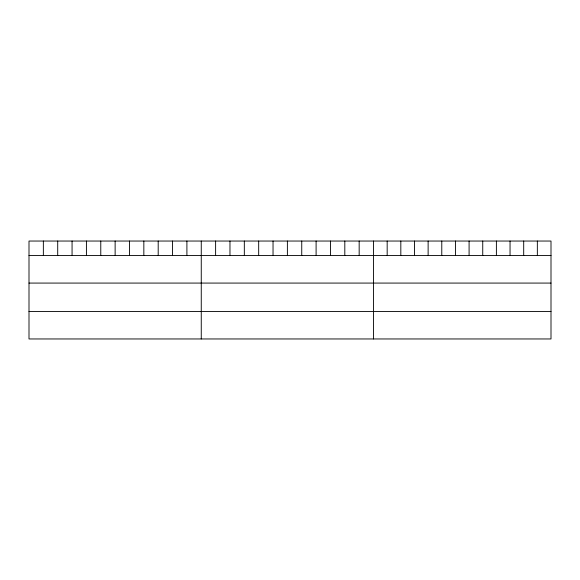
<?xml version="1.0" encoding="UTF-8"?>
<svg xmlns="http://www.w3.org/2000/svg" width="580" height="580" viewBox="0 0 580 580"><rect width="100%" height="100%" fill="white"/><g stroke="black" fill="none" stroke-linecap="round" stroke-linejoin="round"><path stroke-width="0.87" d="M551 255.555L551 338.959L29 338.959L29 241.041L551 241.041L551 255.555L29 255.555M29 283.076L551 283.076M29 311.438L551 311.438M537.348 241.041L537.348 255.555M523.697 241.041L523.697 255.555M510.045 241.041L510.045 255.555M496.393 241.041L496.393 255.555M482.741 241.041L482.741 255.555M469.089 241.041L469.089 255.555M455.43 241.041L455.43 255.555M441.779 241.041L441.779 255.555M428.127 241.041L428.127 255.555M414.475 241.041L414.475 255.555M400.824 241.041L400.824 255.555M387.172 241.041L387.172 255.555M373.52 241.041L373.52 338.959M359.165 241.041L359.165 255.555M344.81 241.041L344.81 255.555M330.455 241.041L330.455 255.555M316.1 241.041L316.1 255.555M301.745 241.041L301.745 255.555M287.39 241.041L287.39 255.555M273.035 241.041L273.035 255.555M258.68 241.041L258.68 255.555M244.325 241.041L244.325 255.555M229.97 241.041L229.97 255.555M215.615 241.041L215.615 255.555M201.26 241.041L201.26 338.959M186.905 241.041L186.905 255.555M172.55 241.041L172.55 255.555M158.195 241.041L158.195 255.555M143.84 241.041L143.84 255.555M129.485 241.041L129.485 255.555M115.13 241.041L115.13 255.555M100.775 241.041L100.775 255.555M86.42 241.041L86.42 255.555M72.065 241.041L72.065 255.555M57.71 241.041L57.71 255.555M43.355 241.041L43.355 255.555"/></g></svg>
